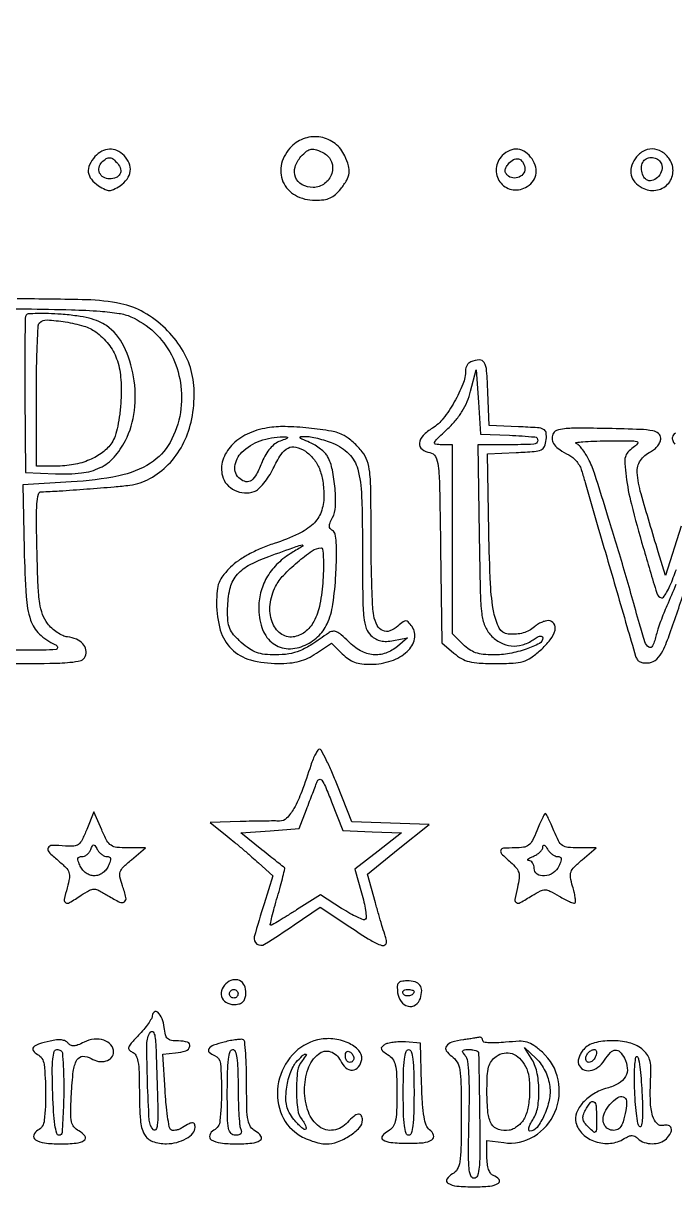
# Model space of a CAD drawing. Extents: x 33 to 995, y 30 to 1513.
# Drawn here: x 446 to 597.7, y 308.4 to 583.2 of the extents above; entities that cross this region are included whole.
import ezdxf

# ---------------------------------------------------------------- set-up
doc = ezdxf.new("R2010")
doc.units = 0

msp = doc.modelspace()

# ---------------------------------------------------------------- linework, layer by layer
for points in [[(969.036452, 1225.056595, -0.000004), (969.039353, 1088.299549, -0.000008), (969.038944, 928.132759, -0.000006), (969.033447, 745.616071), (969.014108, 276.732141)], [(56.838383, 550.971158, 0.000004), (56.774237, 658.613587, 0.000005), (56.715227, 754.844653, 0.000003), (56.664187, 835.950257, 0.000067)], [(972.745152, 157.138355, 0.000612), (972.956293, 313.397605, 0.000039), (972.978038, 768.984398, 0.000039), (972.928152, 1226.063636, 0.000618)], [(989.233898, 772.224269), (989.632433, 47.5), (987.566217, 43, -0.031411), (986.374052, 40.782283, -0.048694), (985.054021, 39.05791, -0.050598), (983.465679, 37.667575, -0.037489), (981.466448, 36.461092), (977.432895, 34.422183), (513.452962, 34.483358), (49.473029, 34.544533), (45.71227, 36.86881, -0.034566), (44.153702, 37.987801, -0.025159), (42.580482, 39.430335, -0.025592), (41.221194, 40.95774, -0.049742), (40.331928, 42.325016, -0.119271), (39.234053, 46.81465, -0.000106), (38.991255, 157.362732, -0.000511), (38.822837, 332.31249, -0.000046), (38.889141, 769.339498, -0.000051), (39.034879, 1189.135476, -0.000465)], [(33.247266, 770.21552, 0.000036), (33.115334, 293.12885, 0.000631), (33.278986, 138.361857, 0.000254), (33.537488, 46.90691, 0.117641), (34.938352, 41.12084, 0.053426), (37.290043, 37.519574, 0.043437), (40.506968, 34.215693, 0.045239), (44.017523, 31.701538, 0.088944), (47.228619, 30.516065, 0.043919), (49.921437, 30.277249, 0.000009), (186.426532, 30.187823, 0.000194), (337.588664, 30.150033, 0.000117), (516.5, 30.216741), (982.5, 30.5), (986.122348, 32.951435, 0.035163), (987.699971, 34.189163, 0.019391), (989.453306, 35.904096, 0.019251), (991.104356, 37.789619, 0.029163), (992.375078, 39.560606), (995.005458, 43.718342), (994.752729, 770.609171)], [(899.637227, 548.18942, 0.000005), (950.506456, 548.389948, 0.193125)], [(599.284852, 466.032554), (595.569705, 454.540657), (593.907559, 460.020329, -0.003577), (589.900681, 473.578418, -0.050938), (589.006088, 478.53929, -0.170031), (589.739716, 481.294671, -0.128513), (592.11491, 483.36997, 0.060248), (593.027044, 483.97128, 0.055304), (593.79938, 484.788594, 0.059039), (594.324677, 485.687862, 0.103046), (594.5, 486.529533, 0.22207), (593.990378, 487.620384, 0.129523), (592.657681, 488.24631, 0.036572), (589.754856, 488.562113, 0.00309), (582.230486, 488.780935, 0.003947), (575.400153, 488.883394, 0.027256), (572.052878, 488.724638, 0.061722), (570.199138, 488.300012, 0.217307), (569.347704, 487.463718, 0.127493), (569.203223, 486.188193, 0.130533), (569.699472, 485.015842, 0.083532), (570.947415, 483.866948, 0.028279), (573.096104, 482.634184, -0.06369), (574.014877, 482.016957, -0.041723), (574.902783, 481.098792, -0.041575), (575.630268, 480.040308, -0.061025), (576.066604, 479, 0.001813), (576.87499, 476.176749, 0.000025), (581.898586, 458.872671, 0.000059), (586.607068, 442.66419, 0.000557), (588.64182, 435.691861, 0.091124), (589.044728, 434.892371, 0.121388), (589.67457, 434.382365, 0.096659), (590.585274, 434.153374, 0.042217), (591.83584, 434.191861, 0.166843), (593.549309, 435.010681, 0.085844), (594.953565, 436.964851, 0.029024), (596.642601, 441.029918, 0.002591), (600.235682, 451.5, -0.000054), (602.455617, 458.077346, -0.000083), (604.374136, 463.756519, -0.000024), (606.044371, 468.697242, -0.002689)], [(434.601681, 516.802258, -0.001501), (446.5, 516.680509, -0.003149), (457.231437, 516.470867, -0.012223), (463.872602, 516.13669, -0.01874), (468.296436, 515.638248, -0.06661), (471.030221, 514.84414, -0.085412), (476.506797, 511.207854, -0.084516), (480.476524, 505.938206, -0.082123), (482.556607, 499.513505, -0.074659), (482.557948, 492.537858, -0.09087), (480.160523, 485.540682, -0.123722), (475.595131, 480.713439, -0.092845), (468.209133, 477.746952, -0.034915), (457.107898, 476.329971), (445.826477, 475.684495), (446.163238, 460.545113, 0.009912), (446.623886, 449.600489, 0.063008), (447.660539, 444.143714, 0.123653), (449.71468, 440.86472, 0.088934), (453.325477, 438.459132, -0.217704), (453.917254, 437.80024, -0.470996), (453.59466, 437.304928, -0.027186), (450.523995, 437.124159, -0.001726), (441.5, 437.11522, -0.001821)], [(442, 434, 0.002503), (452.110658, 434.050613, 0.019533), (456.814793, 434.28164, 0.041657), (459.4078, 434.73048, 0.241996), (460.410264, 435.626748, 0.140772), (460.545071, 437.177701, 0.136609), (459.840109, 438.584475, 0.109659), (458.345566, 439.643052, 0.069711), (456.275717, 440.190639, -0.077839), (455.136454, 440.511832, -0.039957), (453.838508, 441.237909, -0.038476), (452.592211, 442.218856, -0.0469), (451.598897, 443.321391, -0.071937), (450.45716, 445.431476, -0.0519), (449.797681, 448.028927, -0.025902), (449.418294, 452.090321, -0.004131), (449.154104, 460.071391, -0.003647), (449.026636, 467.340283, -0.020426), (449.145718, 471.22979, -0.035339), (449.466105, 473.469216, -0.344289), (450.154104, 474.042726, 0.00831), (454.353866, 474.24596, 0.002466), (460.767345, 474.695029, 0.002335), (467.116014, 475.20086, 0.010607), (470.804996, 475.591086, 0.095108), (475.47615, 477.119627, 0.073617), (479.737854, 480.378682, 0.0696), (483.075171, 484.936835, 0.068954), (485.046736, 490.25, 0.050326), (485.799073, 496.647323, 0.071099), (485.082099, 502.331899, 0.073818), (482.837121, 507.430184, 0.059445), (479.063369, 512.088174, 0.062007), (474.053967, 515.874892, 0.081614), (468.702225, 517.892712, 0.042973), (460.702066, 518.790862, 0.006477), (444.55718, 519)], [(597.909863, 487.714456, 0.241005), (597.201509, 486.807838, 0.13953), (597.272699, 485.991794, 0.083099), (597.769358, 485.144334, 0.063407)], [(598.030674, 452.40959, -0.004454), (595.915179, 447.465309, 0.009053), (595.187754, 445.720999, 0.007222), (594.464938, 443.815411, 0.00731), (593.846793, 442.031033, 0.018241), (593.462312, 440.705861, -0.036608), (592.600189, 438.096354, -0.469721), (591.739545, 437.829881, -0.170779), (590.805486, 439.047176, -0.011719), (589.532883, 443.269111, 0.003688), (585.987203, 455.754325, 0.00401), (582.352313, 467.842327, 0.002596), (579.043085, 478.342247, 0.04171), (577.616852, 481.774033, 0.023674), (576.920581, 482.977259, 0.025729), (576.131301, 484.074981, 0.026389), (575.363686, 484.936906, 0.102334), (574.77104, 485.330706, -0.764407), (574.794928, 485.533863, -0.016661), (576.362167, 485.715073, -0.01233), (578.806662, 485.854888, -0.005789), (581.972506, 485.921053, -0.002461), (587.448447, 485.945128, -0.062356), (588.929409, 485.758923, -0.548232), (589.088659, 485.275458, -0.068862), (588.101454, 484.358508, 0.053479), (586.834929, 483.252447, 0.125983), (586.242847, 482.156766, 0.080077), (586.110559, 480.603597, 0.013289), (586.415373, 477.608508, 0.030478), (587.651406, 471.144454, 0.008204), (590.401005, 461.063739, 0.002579), (593.557564, 450.402186, 0.243668), (594.642173, 449.285942, 0.323993), (595.111744, 449.433718, 0.027669), (595.849127, 450.549589, 0.028338), (596.648038, 452.114771, 0.017526), (597.41479, 454.033104, -0.011556), (598.150317, 455.939021, -0.020856)]]:
    msp.add_lwpolyline(points, format="xyb")
for points in [[(508.454545, 554.545455, 0.132124), (506.149224, 550.54397, 0.169419), (506.468523, 546.334309, 0.165789), (509.354636, 543.173135, 0.12623), (513.92742, 542, 0.032307), (515.967285, 542.131942, 0.071272), (517.467906, 542.549652, 0.077821), (518.708712, 543.343426, 0.044989), (519.92742, 544.634859, 0.034949), (521.330328, 546.700305, 0.100985), (521.880666, 548.330954, 0.102102), (521.745165, 550.036211, 0.036199), (520.889728, 552.342675, 0.121333), (518.615067, 555.219641, 0.121842), (515.267912, 556.70561, 0.12141), (511.604462, 556.462308, 0.119931)], [(462.654988, 552.171259, 0.07283), (461.396649, 550.292552, 0.143232), (461.112229, 548.532698, 0.143922), (461.82102, 546.902711, 0.073808), (463.5, 545.408043, 0.024542), (465.033744, 544.507407, 0.121059), (466, 544.26998, 0.121059), (466.966256, 544.507407, 0.024542), (468.5, 545.408043, 0.085639), (470.152174, 546.949987, 0.13011), (470.895301, 548.756463, 0.134897), (470.635447, 550.645892, 0.095426), (469.428571, 552.428571, 0.088436), (467.791063, 553.570583, 0.118181), (466.02049, 553.924523, 0.116284), (464.260571, 553.438405, 0.083747)], [(516.065741, 552.964816, -0.185355), (517.787651, 550.973003, -0.165983), (517.835184, 548.230453, -0.154696), (516.171448, 545.893065, -0.162724), (513.5, 545, -0.121725), (510.917627, 545.638132, -0.179027), (509.371225, 547.359242, -0.170458), (509.275786, 549.743397, -0.109915), (510.654988, 552.171259, -0.039987), (511.982386, 553.421066, -0.133216), (513.070704, 553.894726, -0.125904), (514.286018, 553.766811, -0.034023)], [(557.571429, 552.428571, 0.174511), (556.162863, 549.435479, 0.181936), (557.017874, 546.292624, 0.184731), (559.716882, 544.524721, 0.178343), (562.954793, 544.975806, 0.088754), (564.557327, 546.241359, 0.125034), (565.388771, 547.852016, 0.12158), (565.362518, 549.698834, 0.08114), (564.499633, 551.640905, 0.091075), (563.003549, 553.20967, 0.129277), (561.21501, 553.90406, 0.130951), (559.333444, 553.625044, 0.094722)], [(588.500367, 551.640905, 0.08148), (587.630808, 549.680245, 0.124685), (587.618323, 547.830184, 0.126051), (588.486191, 546.211374, 0.084324), (590.155422, 544.916821, 0.155758), (593.324252, 544.332449, 0.171265), (596.104919, 545.730653, 0.176124), (597.343399, 548.526631, 0.163521), (596.548019, 551.567058, 0.109586), (594.747274, 553.321784, 0.137094), (592.514881, 553.967745, 0.138509), (590.288153, 553.360841, 0.112825)], [(467.963645, 550.543805, -0.108705), (468.623478, 549.264427, -0.19107), (468.485393, 548.099493, -0.177404), (467.565837, 547.286341, -0.093499), (466.047972, 547, -0.130327), (464.655937, 547.369107, -0.15735), (463.747955, 548.362974, -0.163688), (463.612208, 549.66818, -0.142077), (464.278145, 550.878145, -0.050617), (465.304084, 551.71502, -0.170003), (466.132622, 551.923333, -0.156839), (466.952964, 551.574937, -0.041352)], [(562.823907, 549.66411, -0.187254), (562.589229, 548.364576, -0.149986), (561.515883, 547.415246, -0.141109), (560.040367, 547.198212, -0.164221), (558.775164, 547.824836, -0.08261), (558.349347, 548.4206, -0.13507), (558.234585, 549.0265, -0.109797), (558.441569, 549.695519, -0.043518), (558.992467, 550.490923, -0.090135), (560.161208, 551.471924, -0.184823), (561.325385, 551.651425, -0.194566), (562.269944, 551.009552, -0.09984)], [(594.64326, 550.487265, -0.152311), (594.7375, 549.019274, -0.115895), (594.004934, 547.573367, -0.124329), (592.753549, 546.672995, -0.187842), (591.426887, 546.66643, -0.169501), (590.541096, 547.415885, -0.09309), (590.052204, 548.767267, -0.090495), (590.080225, 550.240346, -0.147527), (590.666667, 551.333333, -0.132848), (591.667461, 551.908011, -0.117217), (592.873113, 551.936629, -0.117202), (593.962803, 551.419658, -0.132791)], [(446.627074, 515.20561, 0.133803), (446.430493, 514.540911, 0.001239), (446.331961, 509.367169, 0.004082), (446.281772, 503.392063, 0.002615), (446.316432, 496.45298), (446.5, 478.5), (453.5, 478.230084, 0.036374), (459.528169, 478.436176, 0.084504), (463.866139, 479.662454, 0.099635), (467.113921, 482.094323, 0.065695), (469.75, 485.96189, 0.088015), (471.851097, 492.964942, 0.07), (471.662428, 500.868011, 0.073541), (469.371368, 508.008995, 0.124321), (465.32362, 512.769562, 0.056652), (463.545872, 513.753699, 0.036546), (461.308471, 514.493536, 0.028663), (458.457598, 515.038803, 0.013927), (454.767735, 515.423261, 0.010176), (451.801623, 515.588394, 0.0155), (449.222255, 515.599401, 0.010062), (447.117005, 515.500689, 0.242133)], [(462.824492, 511.31855, -0.067089), (465.800283, 508.453703, -0.07961), (467.708112, 505.055174, -0.067841), (468.647767, 500.796612, -0.034618), (468.716294, 495.309515, -0.01599), (468.431422, 492.106237, -0.023407), (467.959671, 489.315898, -0.02691), (467.335592, 487.04411, -0.064624), (466.576225, 485.47599, -0.087805), (464.45276, 483.22024, -0.060818), (461.403651, 481.478687, -0.054607), (457.673226, 480.372149, -0.044843), (453.532119, 480), (449, 480), (449, 496.333333, -0.004291), (449.054202, 502.648808, -0.006669), (449.220312, 508.092943, -0.002499), (449.447644, 512.744089, -0.182702), (449.75, 513.429875, -0.216287), (451.501856, 514.105558, -0.025556), (455.755017, 513.640116, -0.030434), (460.079281, 512.668808, -0.087882)], [(550.25, 504.337719, 0.091251), (549.772065, 504.034386, 0.065452), (549.367188, 503.546369, 0.063858), (549.093369, 502.956025, 0.076839), (549, 502.352048, -0.094555), (548.387482, 499.142049, -0.035262), (546.39247, 494.98656, -0.035357), (543.820706, 491.135356, -0.08968), (541.328562, 488.894045, 0.060701), (539.115238, 487.123069, 0.168094), (538.274465, 485.344731, 0.262798), (538.87015, 483.956779, 0.128048), (540.706572, 483.187479, -0.244153), (541.99134, 482.268467, -0.090226), (542.649568, 480.070448, -0.022972), (542.957914, 475.337925, -0.001335), (543.196356, 460.849101), (543.5, 438.823245), (546.305764, 436.411623, 0.047111), (548.086252, 435.15165, 0.069708), (549.858162, 434.438777, 0.048509), (552.192498, 434.094637, 0.012358), (556.020967, 434, 0.012302), (560.115339, 434.100749, 0.059983), (562.397404, 434.490193, 0.078304), (564.227136, 435.363104, 0.029786), (566.465204, 437.103592, 0.047125), (568.728799, 439.503952, 0.099826), (569.865365, 441.781286, 0.216185), (569.615497, 443.311113, 0.25084), (568.328741, 444, 0.066826), (567.574475, 443.898738, 0.035606), (566.684659, 443.585887, 0.034698), (565.805877, 443.1299, 0.045256), (565.078741, 442.590254, -0.053236), (563.816167, 441.684043, -0.061558), (562.449277, 441.117046, -0.054806), (560.85759, 440.858966, -0.031422), (558.910515, 440.881517, -0.258653), (556.882028, 442.212303, -0.074768), (555.606638, 445.879359, -0.034959), (554.832138, 452.55144, -0.00675), (554.440951, 464.70546), (554.100927, 482.910921), (560.800463, 483.20546, 0.006959), (565.028565, 483.450343, 0.083247), (566.612844, 483.834487, 0.195288), (567.401712, 484.630195, 0.070236), (567.811877, 486.2029, 0.064923), (567.78793, 487.822348, 0.253728), (567.20944, 488.597021, 0.092033), (565.784528, 488.959129, 0.005431), (561.311877, 489.2029), (554.5, 489.5), (554.207936, 497.25, 0.009787), (553.920787, 502.261046, 0.108541), (553.344944, 504.169474, 0.28615), (552.239485, 504.779295, 0.082745)], [(559.25, 487.20431, -0.009905), (565.130919, 486.829855, -0.430297), (565.830656, 485.955114, -0.363408), (564.90228, 485.11478, -0.009631), (558.943869, 485), (551.887738, 485), (552.193869, 464.07823, 0.001724), (552.439446, 450.495816, 0.02354), (552.778185, 445.565548, 0.0693), (553.501104, 442.781452, 0.090801), (554.924314, 440.57823, 0.080495), (557.147138, 438.869015, 0.098204), (559.650056, 438.097275, 0.098292), (562.256312, 438.339434, 0.080778), (564.777494, 439.556704, -0.025995), (565.699209, 440.133334, -0.077084), (566.397083, 440.390605, -0.182622), (566.817312, 440.321955, -0.268057), (567, 440.005677, -0.278018), (566.20572, 438.687622, -0.037843), (563.126584, 437.347625, -0.039184), (559.280047, 436.338811, -0.04457), (555.486664, 436, -0.026133), (553.118991, 436.123831, -0.057894), (551.35722, 436.518106, -0.066601), (549.889402, 437.261552, -0.045922), (548.454545, 438.454545), (546, 440.909091), (546, 462.954545), (546, 485), (543.457893, 485, -0.038435), (542.039959, 485.109157, -0.477459), (541.803645, 485.515992, -0.108077), (542.309869, 486.288659, -0.003762), (544.907497, 488.797223, 0.028834), (546.791213, 490.808298, 0.037431), (548.258578, 492.862689, 0.038468), (549.373186, 495.065096, 0.033366), (550.199604, 497.51857), (551.5, 502.442695), (552, 494.971347), (552.5, 487.5)], [(502.836077, 488.94294, 0.070609), (498.099584, 487.460445, 0.093734), (494.462797, 484.801885, 0.111477), (492.463457, 481.394206, 0.13951), (492.349107, 477.745181, 0.117272), (493.36056, 475.799432, 0.100416), (495.192018, 474.384547, 0.097991), (497.47134, 473.772688, 0.105699), (499.746759, 474.101975, 0.098965), (500.759538, 474.725174, 0.032026), (501.975164, 476.009667, 0.0305), (503.176268, 477.647193, 0.029913), (504.177797, 479.429059, -0.029834), (506.026294, 482.71901, -0.127035), (507.668007, 484.237799, -0.188722), (509.457885, 484.454985, -0.082118), (511.68554, 483.470387, -0.079252), (513.593271, 481.734696, -0.071932), (514.942611, 479.43592, -0.060883), (515.739168, 476.507233, -0.036002), (516, 472.889446, -0.0901), (515.349999, 469.311635, -0.11428), (513.494915, 466.522976, -0.081387), (510.058832, 464.203347, -0.027712), (504.440319, 461.985397, 0.019995), (501.296758, 460.800165, 0.024452), (498.467717, 459.435564, 0.026914), (496.072743, 457.960131, 0.044525), (494.25, 456.440533, 0.028053), (492.492211, 454.479367, 0.076427), (491.565095, 452.86805, 0.070835), (491.127145, 450.981703, 0.021677), (491, 448.05034, 0.069096), (491.872077, 441.769862, 0.13039), (494.463292, 437.400261, 0.128589), (498.909181, 434.852119, 0.066263), (505.310793, 434, 0.022902), (508.088106, 434.127278, 0.042494), (510.307624, 434.523205, 0.047152), (512.269108, 435.251893, 0.036591), (514.243014, 436.390167), (517.765121, 438.780333), (520.274661, 436.270794, 0.042942), (521.708332, 435.06429, 0.065818), (523.144766, 434.312285, 0.060578), (524.813892, 433.921766, 0.030665), (526.973685, 433.819073, 0.07805), (531.691049, 434.626822, 0.10452), (535.418022, 436.828839, 0.149779), (537.127584, 439.736491, 0.219826), (536.551572, 442.598584, 0.024526), (535.664714, 443.694357, 0.204526), (535.099317, 443.959055, 0.176741), (534.469542, 443.753494, 0.01755), (533.234936, 442.712614, -0.096355), (531.403938, 441.606463, -0.193923), (529.744926, 441.659173, -0.169434), (528.429405, 442.886016, -0.071921), (527.612214, 445.188928, -0.037991), (527.371395, 447.162033, -0.003449), (527.179838, 452.121352, -0.004456), (527.044729, 458.047098, -0.003471), (527, 464.490141, 0.002907), (526.943349, 474.235153, 0.024496), (526.67736, 478.618389, 0.056923), (526.075055, 481.270514, 0.082556), (524.922448, 483.371462, 0.024549), (523.970399, 484.466624, 0.01863), (522.82653, 485.573237, 0.018959), (521.672654, 486.532725, 0.041115), (520.704822, 487.157974, 0.080071), (517.745613, 488.176855, 0.01806), (512.455951, 488.898983, 0.019537), (506.943623, 489.23285, 0.045976)], [(518.095508, 485.345109, -0.101907), (521.832374, 482.8769, -0.131015), (523.882608, 479.324286, -0.058259), (524.797806, 473.121291, -0.007525), (525, 459.687106, 0.002456), (525.051493, 449.201992, 0.023197), (525.304069, 444.713064, 0.058867), (525.870112, 442.184046, 0.125006), (526.972862, 440.52456, 0.056222), (528.078134, 439.730082, 0.072869), (529.242496, 439.284579, 0.065432), (530.58199, 439.164681, 0.035797), (532.222862, 439.350841), (535.5, 439.962537), (533.139216, 437.981268, -0.089411), (530.400004, 436.413386, -0.110698), (527.489607, 436.059439, -0.103013), (524.548355, 436.984699, -0.068938), (521.725743, 439.12041, 0.017173), (520.043935, 440.690499, 0.078896), (518.916535, 441.396143, 0.144652), (517.986617, 441.503061, 0.115084), (517.052667, 441.105991, -0.014153), (513.171542, 438.434475, -0.045271), (510.392814, 436.973429, -0.059044), (507.822615, 436.246471, -0.039246), (504.765777, 436.003738, -0.026836), (502.206608, 436.139165, -0.060814), (500.321244, 436.576646, -0.063495), (498.646321, 437.440775, -0.031589), (496.765777, 438.919292, -0.02869), (494.973648, 440.71646, -0.085818), (494.061695, 442.185981, -0.078417), (493.652696, 443.951184, -0.021356), (493.570972, 446.821587, -0.051128), (494.099863, 451.344471, -0.112933), (495.583061, 454.466676, -0.101988), (498.389558, 456.826348, -0.036873), (503.164937, 458.971145, -0.001165), (509.523712, 461.264153, -0.04602), (510.968583, 461.635838, -0.811557), (511.061627, 461.393878, -0.009685), (508.555726, 459.840059, 0.056814), (505.329884, 457.391937, 0.064832), (502.898677, 454.377025, 0.066929), (501.376962, 450.927739, 0.067107), (500.822226, 447.202151, 0.082006), (501.549801, 442.383034, 0.135076), (503.800109, 438.963404, 0.15716), (507.204701, 437.489808, 0.122966), (511.209819, 438.08691, 0.087539), (514.543456, 440.211138, 0.100637), (516.757959, 443.259681, 0.070446), (518.098301, 447.801302, 0.023519), (518.786663, 454.711425, 0.006976), (518.961914, 459.283972, 0.024285), (518.890399, 462.238089, 0.034891), (518.6146, 464.160148, 0.203999), (518.038422, 464.976254, -0.093085), (517.492024, 465.474373, -0.160251), (517.295519, 466.051548, -0.101162), (517.445833, 466.827744, -0.024623), (518.006984, 468.01305, 0.114119), (518.691147, 470.542655, 0.029254), (518.598993, 474.807623, 0.030604), (517.978178, 479.172418, 0.072357), (516.863874, 482.254353, 0.072958), (516.249933, 483.084031, 0.030771), (515.210988, 484.007388, 0.02963), (513.96022, 484.873767, 0.034075), (512.671263, 485.542239, -0.005157), (510.885631, 486.340977, -0.139377), (510.495852, 486.674582, -0.564945), (510.600089, 486.894529, -0.020551), (511.729764, 486.960858, -0.050454), (512.864097, 486.866183, -0.016121), (514.519478, 486.502378, -0.015904), (516.348428, 485.975714, -0.01711)], [(505.836815, 485.866658, 0.071848), (504.598192, 485.198742, 0.054239), (503.461836, 484.1478, 0.04823), (502.461448, 482.745539, 0.035683), (501.628944, 481.030659, -0.025028), (500.3006, 478.139277, -0.108561), (499.096183, 476.700533, -0.210773), (497.848799, 476.392523, -0.13057), (496.456195, 477.036355, -0.252842), (495.276403, 479.966598, -0.172999), (496.887556, 483.258613, -0.108473), (501.131928, 485.901609, -0.084537), (506.5, 486.8351, -0.018657), (507.434113, 486.803508, -0.579263), (507.515575, 486.634704, -0.149873), (507.203591, 486.3861, -0.006047)], [(515.777456, 453.433965, -0.031357), (515.060028, 447.805536, -0.073831), (513.664006, 443.819399, -0.107276), (511.579518, 441.334542, -0.135515), (508.815507, 440.199442, -0.195893), (505.896193, 440.996723, -0.147032), (503.926578, 443.724749, -0.111916), (503.478405, 447.765601, -0.08947), (504.738283, 451.973554, -0.073582), (506.556445, 454.540494, -0.02652), (509.82427, 457.612958, -0.023427), (513.275448, 460.262366, -0.143525), (515.381507, 460.966779, -0.395008), (515.711772, 460.680184, -0.012793), (515.861439, 458.767718, -0.018283), (515.900288, 456.332745, -0.01087)], [(512.956315, 410.25, -0.0121), (510.834233, 404.126757, -0.038507), (509.01145, 400.201915, -0.062774), (507.322449, 397.919818, -0.218035), (505.658787, 397.25741, 0.013216), (504.414174, 397.287286, 0.002333), (502.077894, 397.270703, 0.002526), (499.338269, 397.224628, 0.00227), (496.5, 397.149655), (489.5, 396.932939), (493.492807, 393.71647, -0.004096), (495.26254, 392.266765, -0.00266), (497.285313, 390.563588, -0.002675), (499.242378, 388.879725, -0.005079), (500.796546, 387.5), (504.107479, 384.5), (502.066641, 378, 0.008889), (499.787425, 370.262104, 0.317047), (500.387824, 368.59335, 0.302342), (502.200303, 368.549524, 0.00838), (509.101333, 373.068814), (515.162874, 377.185128), (522.069452, 372.592564, 0.008197), (526.942955, 369.465894, 0.057644), (529.491242, 368.26973, 0.342707), (530.421798, 368.595364, 0.239576), (530.54181, 369.75, -0.01653), (530.177307, 370.801576, -0.002439), (529.52152, 372.95407, -0.002749), (528.772735, 375.506522, -0.002361), (528.012378, 378.200025), (526.155115, 384.90005), (533.327558, 390.700025), (540.5, 396.5), (531.498524, 396.784237), (522.497047, 397.068474), (519.160769, 405.534237, 0.007987), (517.82167, 408.779245, 0.012608), (516.559331, 411.513182, 0.006588), (515.427821, 413.735448, 0.278553), (514.989797, 414, 0.246439), (514.598298, 413.794562, 0.02686), (514.048151, 412.898438, 0.027964), (513.476256, 411.686709, 0.018914)], [(527.226218, 394.789747), (534.049922, 394.5), (528.648227, 390.287545), (523.246532, 386.07509), (524.788286, 380.535899, -0.012539), (525.333507, 378.368011, -0.018511), (525.69297, 376.439664, -0.01403), (525.881749, 374.863689, -0.222716), (525.703043, 374.36971, -0.294329), (525.230232, 374.267496, -0.017276), (523.807051, 374.859391, -0.021646), (522.070427, 375.745842, -0.013817), (520.129069, 376.917176), (515.182094, 380.091642), (509.639084, 376.545821, -0.003447), (507.482087, 375.186871, -0.005276), (505.591899, 374.041585, -0.002028), (503.958908, 373.084467, -0.132286), (503.645236, 373, -0.477374), (503.512888, 373.163654, -0.004216), (503.907754, 374.936359, -0.010079), (504.445907, 377.063824, -0.005887), (505.172004, 379.591862, 0.005102), (505.906776, 382.135039, 0.008273), (506.473277, 384.312616, 0.002851), (506.91422, 386.176821, 0.308656), (506.824805, 386.405859, -0.017413), (506.586137, 386.581586, -0.000233), (505.150396, 387.718944, -0.000664), (503.489562, 389.03947, -0.000437), (501.580799, 390.563998), (496.661599, 394.5), (503.453525, 395), (510.245451, 395.5), (511.963676, 400, 0.000485), (512.675436, 401.869529, 0.000466), (513.393184, 403.765625, 0.000461), (514.022956, 405.438676, 0.00169), (514.417258, 406.5, -0.239862), (514.936461, 406.981395, -0.317004), (515.526966, 406.774392, -0.055239), (516.354337, 405.292814, -0.006512), (517.777564, 401.789747), (520.402514, 395.079495)], [(460.735226, 395.296285, -0.018277), (459.666359, 392.884416, -0.114048), (458.821876, 391.841878, -0.149504), (457.715605, 391.417818, -0.038868), (455.788132, 391.434121, 0.01908), (452.655507, 391.5846, 0.280207), (451.74584, 391.043567, 0.328786), (451.889304, 390.07778, 0.023104), (454.028299, 388.117516, -0.020405), (455.897975, 386.422537, -0.117373), (456.602642, 385.298289, -0.125087), (456.702328, 384.01169, -0.024466), (456.190233, 381.726796, 0.01545), (455.516198, 378.954498, 0.33214), (455.849412, 378.235064, 0.264139), (456.731415, 378.253395, 0.011385), (459.455311, 379.96126, -0.019193), (461.390887, 381.133164, -0.132055), (462.460441, 381.398815, -0.119604), (463.567737, 381.107545, -0.01457), (465.75791, 379.840603, 0.022679), (468.403198, 378.3671, 0.277361), (469.510791, 378.453944, 0.305969), (469.881089, 379.444993, 0.025789), (469.065762, 382.198953, -0.029181), (468.479653, 384.229139, -0.139966), (468.545695, 385.419673, -0.117039), (469.237357, 386.50698, -0.0177), (471.162368, 388.25), (474.424452, 391), (470.250065, 391, -0.025103), (467.720972, 391.127054, -0.128582), (466.414592, 391.613045, -0.117853), (465.455472, 392.697243, -0.01961), (464.234934, 395.22122), (462.394188, 399.442439)], [(565.616677, 395, -0.021873), (564.587743, 392.722586, -0.110047), (563.706631, 391.649111, -0.130756), (562.530869, 391.146107, -0.036069), (560.508097, 391, 0.015388), (557.815833, 390.917122, 0.311629), (557.205848, 390.438084, 0.280297), (557.404072, 389.647558, 0.013348), (559.484721, 387.702034, -0.03409), (560.820492, 386.344961, -0.111938), (561.404678, 385.24013, -0.099782), (561.490043, 383.919151, -0.023998), (561.090032, 381.75, 0.015007), (560.5237, 378.961011, 0.320319), (560.870157, 378.243169, 0.259205), (561.747195, 378.248516, 0.011104), (564.5, 379.882026, -0.019979), (566.437686, 380.985833, -0.124839), (567.539974, 381.243299, -0.115402), (568.672186, 380.955742, -0.015995), (570.802599, 379.762694, 0.014356), (572.099445, 379.030857, 0.022278), (573.26146, 378.483071, 0.018223), (574.211635, 378.125938, 0.284439), (574.535498, 378.202164, 0.220557), (574.657031, 378.533834, 0.016459), (574.542888, 379.514732, 0.020358), (574.311874, 380.719389, 0.013933), (573.956407, 382.066232, -0.029785), (573.477564, 384.145444, -0.12891), (573.589965, 385.396512, -0.11119), (574.311732, 386.528841, -0.019471), (576.185735, 388.25), (579.424452, 391), (575.320805, 391, -0.024683), (572.852461, 391.121925, -0.12892), (571.58712, 391.591189, -0.12344), (570.686759, 392.631104, -0.021841), (569.616677, 395, 0.008057), (568.97435, 396.533226, 0.012703), (568.368978, 397.825, 0.006694), (567.82681, 398.873987, 0.276858), (567.616677, 399, 0.276858), (567.406543, 398.873987, 0.006694), (566.864376, 397.825, 0.012703), (566.259004, 396.533226, 0.008057)], [(465.455605, 389, -0.104429), (466.050909, 388.874295, -0.261873), (466.307777, 388.530978, -0.12303), (466.234513, 387.895192, -0.020347), (465.75, 386.75, -0.065892), (465.169627, 385.849559, -0.065375), (464.373606, 385.128379, -0.068059), (463.451088, 384.660192, -0.083626), (462.5, 384.5, -0.083626), (461.548912, 384.660192, -0.068059), (460.626394, 385.128379, -0.065375), (459.830373, 385.849559, -0.065892), (459.25, 386.75, -0.02027), (458.756648, 387.915581, -0.132065), (458.695401, 388.543333, -0.267564), (458.973467, 388.881461, -0.090165), (459.62547, 389, 0.099689), (460.221081, 389.119943, 0.066846), (460.821985, 389.472778, 0.0637), (461.336886, 389.994166, 0.071497), (461.680377, 390.609458, -0.016487), (462.077109, 391.549448, -0.292554), (462.341957, 391.718917, -0.257116), (462.633515, 391.558376, -0.013484), (463.198682, 390.609458, 0.058047), (463.643906, 389.993881, 0.052344), (464.233191, 389.472778, 0.055636), (464.870374, 389.117768, 0.099618)], [(570.455605, 389, -0.104429), (571.050909, 388.874295, -0.261873), (571.307777, 388.530978, -0.12303), (571.234513, 387.895192, -0.020347), (570.75, 386.75, -0.135577), (569.393781, 385.173559, -0.126697), (567.384923, 384.465687, -0.174042), (565.705362, 384.9087, -0.24691), (565, 386.25, 0.069218), (564.906301, 386.923597, 0.081955), (564.632812, 387.504557, 0.094541), (564.226904, 387.905107, 0.135716), (563.75, 388.063386, -0.209872), (563.517531, 388.179841, -0.392017), (563.528125, 388.373817, -0.077688), (563.958612, 388.677237, -0.019179), (564.75, 389.031162, 0.045099), (565.613038, 389.472083, 0.050528), (566.347995, 390.046541, 0.057119), (566.857674, 390.661223, 0.139508), (567.030409, 391.217776, -0.116334), (567.125315, 391.58135, -0.394507), (567.336626, 391.654274, -0.131464), (567.662058, 391.390763, -0.025333), (568.080099, 390.75, 0.05253), (568.5706, 390.08061, 0.049674), (569.198357, 389.514063, 0.053465), (569.862002, 389.126916, 0.105709)], [(493.559215, 359.666957, 0.127921), (492.306277, 358.133197, 0.178072), (492.169283, 356.381652, 0.187153), (493.192387, 355.020127, 0.139991), (495.013695, 354.5, 0.051803), (496.169796, 354.620101, 0.1095), (496.986515, 354.98989, 0.122558), (497.513828, 355.637183, 0.074586), (497.798257, 356.587505, 0.108342), (497.655356, 358.51701, 0.164657), (496.692383, 359.876913, 0.183042), (495.188441, 360.286968, 0.134675)], [(496, 357, -0.099038), (495.923658, 356.618362, -0.097945), (495.70625, 356.29375, -0.097945), (495.381638, 356.076342, -0.099038), (495, 356, -0.099038), (494.618362, 356.076342, -0.097945), (494.29375, 356.29375, -0.097945), (494.076342, 356.618362, -0.099038), (494, 357, -0.099038), (494.076342, 357.381638, -0.097945), (494.29375, 357.70625, -0.097945), (494.618362, 357.923658, -0.099038), (495, 358, -0.099038), (495.381638, 357.923658, -0.097945), (495.70625, 357.70625, -0.097945), (495.923658, 357.381638, -0.099038)], [(533.183578, 357.25, 0.12896), (533.98096, 355.200633, 0.176656), (535.607633, 354.103165, 0.211928), (537.334406, 354.406439, 0.169581), (538.478658, 355.932756, 0.069329), (538.787617, 357.744622, 0.172262), (538.382081, 359.007511, 0.166992), (537.258474, 359.756535, 0.064349), (535.374561, 360, 0.040027), (534.031462, 359.892306, 0.186631), (533.37302, 359.507361, 0.167453), (533.10439, 358.750148, 0.03092)], [(537, 357.559017, -0.211827), (536.716404, 356.919648, -0.127879), (535.969093, 356.529206, -0.122608), (535.101938, 356.54388, -0.191362), (534.510081, 356.983688, -0.136093), (534.397824, 357.36964, -0.190788), (534.524436, 357.701458, -0.140899), (534.890269, 357.925389, -0.067432), (535.440983, 358, -0.026751), (536.038367, 357.968016, -0.042195), (536.542039, 357.870461, -0.051652), (536.89701, 357.729146, -0.279105)], [(476, 351.880941, -0.13113), (475.815841, 351.190816, -0.021531), (475.070235, 350.013622, -0.022417), (474.046703, 348.674144, -0.01812), (472.834842, 347.3296, 0.010377), (471.122958, 345.488424, 0.09062), (470.544518, 344.539703, 0.271851), (470.647669, 343.916744, 0.128049), (471.334842, 343.425004, -0.179869), (472.186883, 342.674172, -0.079743), (472.684702, 341.236644, -0.037038), (472.937861, 338.718158, -0.006536), (473, 333.96444, 0.018408), (473.237346, 327.519886, 0.103757), (474.185022, 324.229173, 0.186561), (476.084851, 322.580482, 0.089202), (479.321429, 322.031803, 0.061224), (481.733962, 322.352858, 0.066577), (483.924318, 323.246958, 0.078974), (485.47472, 324.495929, 0.185857), (486, 325.860243, 0.096589), (485.84549, 326.652608, 0.312082), (485.420311, 326.931552, 0.119567), (484.619091, 326.716361, 0.014465), (483.03191, 325.787855, -0.045084), (482.230466, 325.382621, -0.056547), (481.42744, 325.164641, -0.067502), (480.741257, 325.152776, -0.168095), (480.295478, 325.368435, -0.155121), (479.960303, 326.013281, -0.007797), (479.586797, 328.388743, -0.011903), (479.249368, 331.270504, -0.008283), (479, 334.537144), (478.5, 342.913127), (481.422988, 343.206564, 0.05749), (483.816459, 343.729007, 0.252025), (484.766994, 344.754942, 0.400297), (484.251659, 345.680523, 0.075454), (482.146692, 346, -0.034533), (480.461183, 346.11655, -0.15694), (479.586159, 346.538607, -0.148894), (479.096052, 347.40578, -0.030101), (478.813358, 349.172988, 0.07267), (478.316842, 351.171403, 0.104346), (477.29528, 352.675732, 0.353155), (476.462374, 352.748666, 0.249803)], [(452.199254, 345.972381, 0.019549), (449.499724, 345.254846, 0.128797), (448.321732, 344.524371, 0.364714), (448.274513, 343.739623, 0.105702), (449.25833, 342.875307, -0.241916), (450.785405, 340.574122, -0.026367), (451.168605, 334.025004, -0.026297), (450.861384, 327.473494, -0.245021), (449.359602, 325.181367, 0.181673), (448.395105, 324.038982, 0.35327), (448.766263, 322.98109, 0.1082), (450.926723, 322.220169, 0.030779), (454.5, 322, 0.022813), (458.283379, 322.172712, 0.128463), (460.169829, 322.854408, 0.429287), (460.327598, 323.847729, 0.106885), (458.923314, 325.041041, -0.094616), (457.775153, 325.969643, -0.125219), (457.189024, 327.174036, -0.056461), (457.005133, 329.189816, -0.007157), (457.163114, 333.559021, -0.016438), (457.609381, 338.902138, -0.096629), (458.460652, 341.57008, -0.260923), (459.828039, 342.425095, -0.152821), (461.749637, 341.924282, 0.094633), (463.501174, 341.245843, 0.115695), (465.251041, 341.332577, 0.144769), (466.515712, 342.138617, 0.180891), (467, 343.433431, 0.182175), (466.382722, 345.071393, 0.133604), (464.748351, 346.152406, 0.106954), (462.462409, 346.394777, 0.089053), (460.112691, 345.706104, -0.021578), (458.66817, 345.061729, -0.08094), (457.701228, 344.850659, -0.134426), (456.989563, 345.005222, -0.112607), (456.399496, 345.507683, 0.130616), (455.797306, 345.984664, 0.075127), (454.897019, 346.224313, 0.055393), (453.70013, 346.223732, 0.027392)], [(477.219667, 333.784084, -0.004773), (477.314158, 328.888783, -0.029082), (477.19174, 326.361056, -0.110726), (476.847063, 325.345153, -0.489108), (476.310637, 325.284084, -0.180028), (475.317161, 327.520033, -0.007393), (474.89629, 336.450159, -0.008444), (474.759847, 345.297237, -0.143536), (475.574484, 348.061501, -0.505532), (476.192277, 348.100446, -0.146765), (476.641567, 347.055802, -0.019944), (476.910645, 343.467239, -0.001529)], [(492.75, 345.738849, 0.025205), (490.271041, 344.984534, 0.150431), (489.203343, 344.182245, 0.381738), (489.28418, 343.389085, 0.093645), (490.5, 342.638374, -0.28911), (491.908013, 340.753237, -0.021675), (492.144251, 334.06372, -0.022463), (491.789264, 327.367142, -0.245435), (490.359602, 325.181367, 0.181673), (489.395105, 324.038982, 0.35327), (489.766263, 322.98109, 0.1082), (491.926723, 322.220169, 0.030779), (495.5, 322, 0.023118), (499.243642, 322.173182, 0.123214), (501.160253, 322.846087, 0.424293), (501.343868, 323.825002, 0.116085), (500.028008, 324.98501, -0.12624), (498.929974, 325.992759, -0.09898), (498.328574, 327.49944, -0.040607), (498.058554, 330.156119, -0.00503), (498, 335.976167, 0.007082), (497.945815, 339.801698, 0.011085), (497.779688, 343.088817, 0.005387), (497.55048, 345.829405, 0.252556), (497.25, 346.279171, 0.137045), (496.760979, 346.385786, 0.015442), (495.61875, 346.284299, 0.017801), (494.240913, 346.068868, 0.013573)], [(514.5, 346.24205, 0.152224), (508.680749, 342.788688, 0.132389), (505.460411, 336.446506, 0.135818), (505.903173, 329.471167, 0.162838), (509.897883, 324.283633, 0.037207), (511.434483, 323.40922, 0.02765), (513.242708, 322.670817, 0.028208), (515.036401, 322.162788, 0.054955), (516.513025, 322, 0.088902), (519.211909, 322.483698, 0.056642), (522.066638, 323.926056, 0.059067), (524.299572, 325.803022, 0.190712), (525, 327.57258, 0.131744), (524.725528, 328.59619, 0.311803), (524.047125, 328.917511, 0.13668), (522.954294, 328.411234, 0.032441), (521.5, 327, -0.168238), (518.246451, 325.214637, -0.205842), (514.903319, 326.023865, -0.146847), (512.378129, 329.446185, -0.086232), (511.5, 334.5, -0.082439), (512.327074, 339.482168, -0.13816), (514.719554, 342.952405, -0.256707), (517.533285, 343.493705, -0.21073), (519.850489, 341.428795, 0.107129), (521.098862, 339.75549, 0.194786), (522.687102, 339.208585, 0.219032), (524.071279, 339.936925, 0.128982), (524.810684, 341.692555, 0.231312), (524.129821, 343.799502, 0.097321), (521.624597, 345.548876, 0.079081), (518.084941, 346.481834, 0.083526)], [(548.5, 346.273221, 0.034131), (545.782911, 345.695067, 0.171237), (544.533893, 344.808879, 0.313646), (544.526562, 343.710681, 0.089891), (545.790729, 342.434025, -0.107884), (547.028352, 341.091724, -0.093497), (547.67431, 339.285512, -0.035732), (547.94599, 336.118377, -0.003535), (548, 328.47848, -0.003524), (547.947244, 320.993769, -0.033783), (547.687272, 317.81639, -0.09105), (547.091415, 316.081192, -0.142713), (545.971992, 314.98501, 0.122891), (544.672275, 313.807865, 0.431792), (544.896602, 312.827416, 0.112609), (546.982965, 312.167423, 0.020529), (551.059017, 312, 0.024211), (554.678338, 312.175356, 0.110254), (556.669875, 312.827483, 0.463976), (556.816651, 313.704085, 0.126025), (555.5, 314.638374, -0.145861), (554.859222, 315.131679, -0.07379), (554.38663, 316.044524, -0.05453), (554.093868, 317.344845, -0.028133), (554, 319.011832), (554, 322.809687), (557.896346, 322.287077, 0.171268), (564.953932, 323.761212, 0.156715), (569.835397, 329.386312, 0.152311), (570.604409, 336.933924, 0.16158), (566.907236, 343.373956, 0.028041), (564.902615, 344.972545, 0.088292), (563.352908, 345.703993, 0.075279), (561.511862, 345.915883, 0.016791), (558.345492, 345.696209, -0.015494), (556.258914, 345.54601, -0.027784), (554.541782, 345.571218, -0.028348), (553.283027, 345.731834, -0.361407), (553, 346.072253, 0.082182), (552.943244, 346.415228, 0.110228), (552.779688, 346.683461, 0.125141), (552.535655, 346.834654, 0.126385), (552.25, 346.850168, -0.00981), (551.796179, 346.768729, -0.001321), (550.839062, 346.618884, -0.001525), (549.703599, 346.447733, -0.001284)], [(455.060653, 343.25, -0.015659), (455.368795, 337.014716, -0.014177), (455.302394, 330.561569, -0.006055), (455.001759, 324.643061, -0.395999), (454.316413, 323.999675, -0.341238), (453.751688, 324.436127, -0.026576), (453.34347, 326.429529, -0.022178), (453.024529, 329.470321, -0.007133), (452.816413, 334.002179, -0.005862), (452.718812, 338.906059, -0.025322), (452.842475, 341.817044, -0.042054), (453.151554, 343.543521, -0.340106), (453.75, 344.002179, -0.057579), (454.232557, 343.945571, -0.072426), (454.650629, 343.780328, -0.087527), (454.942657, 343.536537, -0.156223)], [(496, 335.581787, 0.006641), (496.044357, 332.242372, 0.008515), (496.178303, 329.171775, 0.006804), (496.368566, 326.613421, 0.069754), (496.606989, 325.581787, -0.07156), (496.768516, 324.871247, -0.189578), (496.620123, 324.381234, -0.170769), (496.161099, 324.091042, -0.05643), (495.356989, 324, -0.213355), (494.362406, 324.444639, -0.137449), (493.796425, 325.596266, -0.041784), (493.549223, 328.057877, -0.004142), (493.5, 334, -0.006292), (493.560425, 338.801754, -0.024802), (493.78125, 341.75, -0.037957), (494.145075, 343.542664, -0.335469), (494.75, 344, -0.319366), (495.341235, 343.579467, -0.046753), (495.712878, 342.066357, -0.029), (495.937415, 339.562216, -0.007861)], [(523, 341.940983, -0.105429), (522.923444, 341.581949, -0.099231), (522.70625, 341.276414, -0.096318), (522.381732, 341.071618, -0.092995), (522, 341, -0.153634), (521.618621, 341.120018, -0.097988), (521.29375, 341.457961, -0.080552), (521.074545, 341.962904, -0.062283), (521, 342.559017, -0.066118), (521.073267, 343.110654, -0.138808), (521.29375, 343.478525, -0.191142), (521.620352, 343.607943, -0.139169), (522, 343.5, -0.06081), (522.382515, 343.193797, -0.051032), (522.70625, 342.7871, -0.053229), (522.926698, 342.346558, -0.089642)], [(530.103117, 345.111196, 0.06823), (529.495598, 344.584736, 0.266572), (529.40086, 344.11613, 0.152262), (529.770029, 343.603098, 0.021653), (530.853117, 342.859657, -0.093046), (531.999572, 341.804812, -0.102579), (532.637121, 340.439926, -0.050378), (532.930862, 338.225455, -0.007802), (533, 333.794637, -0.007648), (532.933019, 329.416161, -0.048956), (532.649234, 327.218638, -0.103783), (532.043176, 325.907851, -0.110316), (530.971992, 324.98501, 0.103746), (529.632998, 323.86142, 0.444154), (529.788956, 322.953262, 0.119887), (531.624525, 322.332466, 0.01889), (535.459623, 322.141633, 0.025417), (539.160156, 322.285577, 0.115855), (541.190796, 322.959371, 0.351128), (541.570241, 324.017304, 0.149931), (540.625679, 325.316535, -0.144242), (539.842861, 326.368454, -0.045477), (539.32926, 328.280892, -0.02808), (538.984998, 331.252601, -0.007548), (538.775541, 336), (538.5, 345.5), (535, 345.760992, 0.025845), (533.557576, 345.793818, 0.025756), (532.117791, 345.677774, 0.026638), (530.874996, 345.444955, 0.085039)], [(537, 334, -0.006293), (536.939565, 329.198495, -0.024798), (536.718728, 326.249978, -0.037934), (536.354911, 324.456837, -0.335305), (535.75, 323.999134, -0.335627), (535.145067, 324.456087, -0.037984), (534.781231, 326.248127, -0.024808), (534.560417, 329.195876, -0.006291), (534.5, 333.997455, -0.006295), (534.560444, 338.798305, -0.024796), (534.781295, 341.746846, -0.037917), (535.145109, 343.540291, -0.335143), (535.75, 343.998321, -0.335788), (536.354953, 343.541695, -0.038001), (536.718792, 341.749958, -0.02481), (536.939593, 338.802235, -0.006289)], [(552.043907, 343.25, -0.010352), (552.065589, 342.676262, -0.000101), (552.135457, 338.534292, -0.000334), (552.211743, 333.765692, -0.000217), (552.293907, 328.249718, -0.003178), (552.357772, 320.370728, -0.023077), (552.189813, 316.590089, -0.052502), (551.79243, 314.582892, -0.328528), (551, 313.998298, -0.324526), (550.215734, 314.566339, -0.057593), (549.831064, 316.451545, -0.024312), (549.696095, 320.038527, -0.003306), (549.828466, 327.551571, 0.005281), (549.914808, 333.868524, 0.015301), (549.79465, 338.237957, 0.017587), (549.510096, 341.280191, 0.142016), (548.956021, 342.552991, -0.032004), (548.395401, 343.32394, -0.290759), (548.395863, 343.721012, -0.232626), (548.773141, 343.95056, -0.022372), (549.877555, 344, -0.0335), (550.693645, 343.94526, -0.049876), (551.38943, 343.779688, -0.062997), (551.878123, 343.538102, -0.236089)], [(568.627213, 335.402582, -0.082887), (568.488924, 332.230137, -0.052609), (567.343448, 328.703791, -0.054339), (565.681271, 325.852382, -0.237957), (563.991645, 325, -0.364574), (563.737836, 325.213433, -0.106232), (563.759476, 325.764229, -0.055784), (564.077395, 326.602771, -0.026555), (564.658548, 327.60163, 0.103049), (565.815914, 330.544774, 0.048121), (566.11668, 334.650388, 0.047789), (565.619728, 338.822811, 0.086434), (564.326746, 342), (562.7631, 344.5), (565.456241, 341.902582, -0.045472), (566.628335, 340.546109, -0.041988), (567.571541, 338.964725, -0.041432), (568.247981, 337.226164, -0.041626)], [(576.533706, 344.037245, 0.050911), (575.898059, 343.172413, 0.051366), (575.452499, 342.199484, 0.056351), (575.249956, 341.268528, 0.11755), (575.347334, 340.537245, 0.182428), (576.398613, 339.356107, 0.161418), (578.031103, 339.0884, 0.121693), (579.872482, 339.86634, 0.087429), (581.408043, 341.5, -0.037725), (582.797467, 343.307156, -0.187151), (583.919578, 343.87702, -0.238446), (584.954512, 343.477672, -0.060821), (586.020215, 341.962227, -0.099774), (586.707367, 339.680424, -0.155712), (586.272483, 337.692086, -0.132619), (584.676917, 336.1047, -0.064111), (581.99331, 334.998199, 0.068569), (578.897472, 333.68946, 0.074809), (576.372871, 331.621817, 0.087552), (574.869214, 329.226525, 0.161815), (574.72136, 326.957521, 0.141274), (576.312387, 324.2819, 0.108862), (579.244694, 322.537046, 0.103678), (582.766393, 322.136395, 0.116753), (585.988609, 323.224959, -0.033247), (587.03284, 323.784325, -0.106729), (587.799768, 323.949919, -0.13268), (588.468685, 323.769234, -0.06453), (589.175041, 323.224959, 0.117576), (590.597022, 322.350548, 0.07853), (592.491923, 322.043767, 0.07871), (594.384581, 322.336262, 0.119305), (595.8, 323.2, 0.070746), (596.784337, 324.510701, 0.183022), (596.947643, 325.662488, 0.27965), (596.320376, 326.313847, 0.129376), (595.099365, 326.315733, -0.272103), (593.629047, 326.731475, -0.124012), (592.605723, 328.53071, -0.060001), (592.092328, 331.916061, -0.019063), (592.130541, 337.027703, 0.016185), (592.168824, 339.921017, 0.065659), (591.90559, 341.659591, 0.094862), (591.258563, 342.931601, 0.05767), (590.074355, 344.140874, 0.112788), (587.098352, 345.600652, 0.059836), (582.99587, 346.061546, 0.060847), (579.035363, 345.54699, 0.147171)], [(579.361626, 342.5, -0.0934), (578.775912, 341.550368, -0.14009), (577.95259, 341.04161, -0.251538), (577.296638, 341.186723, -0.218435), (577, 341.833333, -0.112461), (577.174434, 342.599055, -0.082723), (577.676818, 343.313234, -0.083144), (578.380659, 343.82296, -0.115733), (579.135282, 344, -0.226347), (579.392473, 343.877284, -0.133446), (579.532574, 343.559375, -0.08379), (579.524131, 343.074834, -0.04548)], [(510.908159, 341.389338, 0.143382), (509.87901, 339.00781, 0.031143), (509.603972, 334.490689, 0.031173), (509.892476, 329.973344, 0.14261), (510.928215, 327.586496, -0.033159), (511.409231, 326.921799, -0.048658), (511.7312, 326.276653, -0.060482), (511.865279, 325.740026, -0.231356), (511.756505, 325.423172, -0.345913), (511.420768, 325.382913, -0.036526), (510.733618, 325.873203, -0.0329), (509.902409, 326.660908, -0.019613), (509.016481, 327.697338, -0.039527), (507.94238, 329.304889, -0.067728), (507.353044, 330.803077, -0.061135), (507.151803, 332.509253, -0.026638), (507.284213, 334.79058, -0.031362), (507.598119, 336.576993, -0.027323), (508.143583, 338.396382, -0.028287), (508.821754, 339.989423, -0.069244), (509.536724, 341.04058, -0.014812), (510.956171, 342.518598, -0.132508), (511.733477, 342.955951, -0.691053), (511.904554, 342.711401, -0.023444)], [(562.977082, 340.042823, -0.090624), (563.756532, 337.614906, -0.038029), (563.942006, 334.175057, -0.038027), (563.59684, 330.670421, -0.073318), (562.710226, 328, -0.059595), (562.059324, 327.019362, -0.048029), (561.150394, 326.138388, -0.049674), (560.135187, 325.481165, -0.083422), (559.169926, 325.173236, -0.108866), (556.685935, 325.358712, -0.190447), (555.089213, 326.617999, -0.107875), (554.231807, 329.279091, -0.0242), (554, 334.065741, -0.010205), (554.077602, 337.86748, -0.053122), (554.384285, 339.939222, -0.0953), (555.026502, 341.292348, -0.081837), (556.154606, 342.395737, -0.105717), (558.000847, 343.177101, -0.131198), (559.854963, 343.044869, -0.116036), (561.562342, 341.966939, -0.071425)], [(590.160594, 333.294612, -0.007918), (590.252683, 329.86141, -0.023323), (590.168499, 327.501446, -0.041281), (589.942539, 326.142852, -0.582185), (589.562055, 326.037945, -0.154681), (589.178567, 326.777319, -0.011102), (588.830611, 329.090014, -0.014758), (588.553439, 331.920344, -0.010583), (588.40428, 335.09572, -0.009102), (588.381164, 338.148459, -0.017918), (588.493865, 340.572351, -0.019088), (588.697932, 342.258112, -0.621576), (589.002818, 342.352387, -0.150472), (589.336925, 341.677556, -0.008471), (589.676047, 339.340056, -0.012396), (589.967709, 336.500101, -0.008725)], [(586.342763, 329.75, -0.027016), (585.716844, 327.17815, -0.10408), (584.932421, 325.742833, -0.183899), (583.902923, 325.181103, -0.126204), (582.567217, 325.335833, -0.162777), (581.463963, 326.244777, -0.144489), (581.063089, 327.682321, -0.109967), (581.480807, 329.434005, -0.070721), (582.654988, 331.171259, -0.050432), (584.469203, 332.809442, -0.255749), (585.772685, 332.983715, -0.29491), (586.488054, 332.001287, -0.060205)], [(579.545455, 328.005051, -0.005153), (579.518242, 325.364446, -0.177481), (579.295455, 324.793297, -0.411691), (578.87252, 324.765135, -0.017702), (577.67234, 325.883216, -0.036793), (576.757035, 326.944138, -0.114428), (576.38263, 327.804559, -0.123178), (576.438966, 328.703906, -0.045961), (576.934796, 329.878165, -0.038916), (578.092449, 331.687489, -0.407022), (578.883522, 331.807634, -0.220392), (579.430979, 330.839352, -0.020186)]]:
    msp.add_lwpolyline(points, format="xyb", close=True)

doc.saveas('drawing.dxf')
